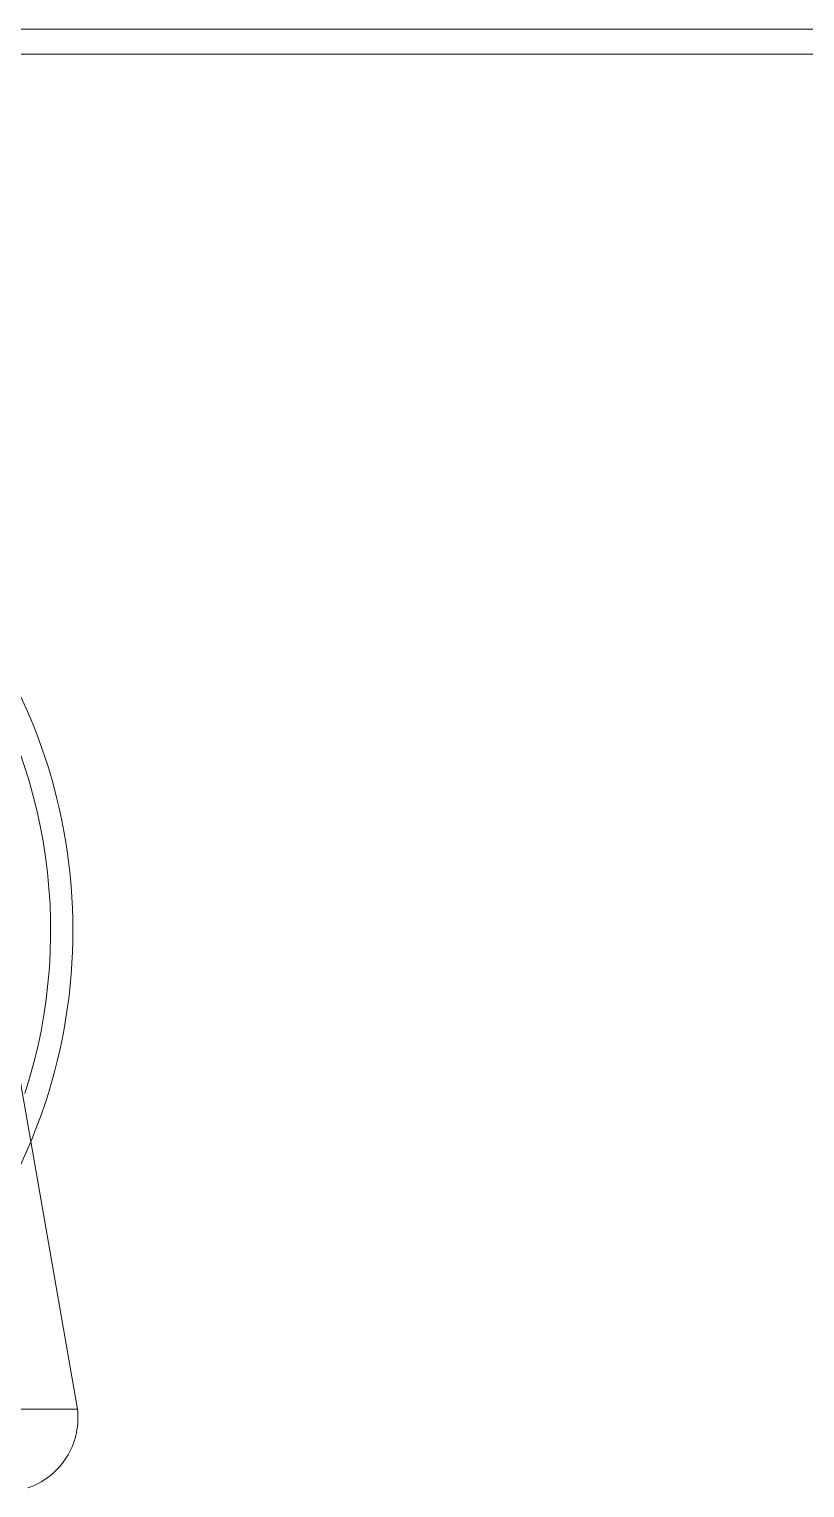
# Model space of a CAD drawing. Header units: metres. Extents: x -0.9 to 62, y -37.3 to 60.
# Drawn here: x 24.6751 to 24.7238, y 0.585 to 0.6766 of the extents above; entities that cross this region are included whole.
import ezdxf

# ---------------------------------------------------------------- set-up
doc = ezdxf.new("R2010")
doc.units = ezdxf.units.M
doc.layers.add('P-SANR-FIXT', color=7, linetype='Continuous', lineweight=5)

# ---------------------------------------------------------------- blocks, each defined once
blk = doc.blocks.new('USO_ESG_Cuba lavatório retângular - Uso geral-3263039-DD')
at = {"layer": 'P-SANR-FIXT'}
for p, q in [((42.81322406347361, 0.676576923076921), (43.15938120958561, 0.676576923076921)), ((42.81322406347361, 0.674999999999997), (43.15938120958561, 0.674999999999997))]:
    blk.add_line(p, q, dxfattribs=at)
at = {"layer": 'P-SANR-FIXT', "color": 254, "true_color": 0xdfdfdf}
blk.add_line((43.01533120958561, 0.676576923076921), (43.15938120958561, 0.676576923076921), dxfattribs=at)
blk = doc.blocks.new('USO_ESG_Sifão de Uso Geral - Sifão para lavatório-3607478-DD')
at = {"layer": 'P-SANR-FIXT'}
for p, q in [((43.02118089523691, 0.589951747940427), (43.01172512468165, 0.6441574602753722)), ((43.02118089523691, 0.589951747940432), (42.98633120958562, 0.589951747940432))]:
    blk.add_line(p, q, dxfattribs=at)
at = {"layer": 'P-SANR-FIXT', "color": 254, "true_color": 0xdfdfdf}
blk.add_line((43.02118089523691, 0.589951747940432), (42.98633120958562, 0.589951747940432), dxfattribs=at)
at = {"layer": 'P-SANR-FIXT', "flags": 128}
blk.add_lwpolyline([(43.02118089523691, 0.589951747940427), (43.0211991391833, 0.5897671355025981), (43.021209986008, 0.5895819411717584), (43.0212134183584, 0.5893964612193323), (43.0212094307435, 0.5892109923736774), (43.02119802954261, 0.589025831345381), (43.02117923299523, 0.5888412743525917), (43.02115307117182, 0.5886576166471256), (43.02111958592572, 0.5884751520421341), (43.02107883082618, 0.5882941724420614), (43.02103087107266, 0.5881149673756605), (43.02097578339054, 0.5879378235328105), (43.02091365590836, 0.5877630243058699), (43.02084458801684, 0.5875908493363128), (43.02076869020987, 0.5874215740673625), (43.02068608390774, 0.5872554693033405), (43.02059690126293, 0.5870928007764337), (43.02050128494864, 0.5869338287215854), (43.02039938793058, 0.5867788074601696), (43.02029137322223, 0.5866279849931374), (43.0201774136241, 0.5864816026042615), (43.02005769144721, 0.586339894474136), (43.01993239822153, 0.5862030873055404), (43.01980173438947, 0.5860713999607621), (43.01966590898531, 0.5859450431114592), (43.01952513930072, 0.5858242189016367), (43.01937965053715, 0.5857091206242562), (43.01922967544559, 0.5855999324120067), (43.0190754539542, 0.5854968289427369), (43.01891723278447, 0.5853999751600037), (43.01875526505651, 0.5853095260091984), (43.01858980988414, 0.5852256261896659), (43.01842113196034, 0.585148409923222), (43.0182495011338, 0.5850780007394195), (43.01807519197724, 0.5850145112779322)], dxfattribs=at)
at = {"layer": 'P-SANR-FIXT'}
for radius, start, end in [(0.03457092903812106, 15.00000000000172, 41.91719612530678), (0.03317195909157287, 342.0188844874255, 37.41330340814896)]:
    blk.add_arc((42.98633120958562, 0.6200000000000044), radius, start, end, dxfattribs=at)
at = {"layer": 'P-SANR-FIXT', "color": 253, "true_color": 0xa6a6a6}
blk.add_arc((42.98633120958562, 0.6200000000000044), 0.03457092903811694, 338.2027645002466, 15.00000000000004, dxfattribs=at)
at = {"layer": 'P-SANR-FIXT', "color": 254, "true_color": 0xdfdfdf}
blk.add_arc((42.98633120958562, 0.6200000000000044), 0.03457092903811982, 329.9999999999986, 338.2027645002449, dxfattribs=at)

msp = doc.modelspace()

# ---------------------------------------------------------------- block references
at = {"layer": 'P-SANR-FIXT', "color": 253, "true_color": 0xa6a6a6}
msp.add_blockref('USO_ESG_Cuba lavatório retângular - Uso geral-3263039-DD', (-18.34301804267776, 0), dxfattribs=at)
at = {"layer": 'P-SANR-FIXT'}
msp.add_blockref('USO_ESG_Sifão de Uso Geral - Sifão para lavatório-3607478-DD', (-18.34301804267776, 0), dxfattribs=at)

doc.saveas('drawing.dxf')
